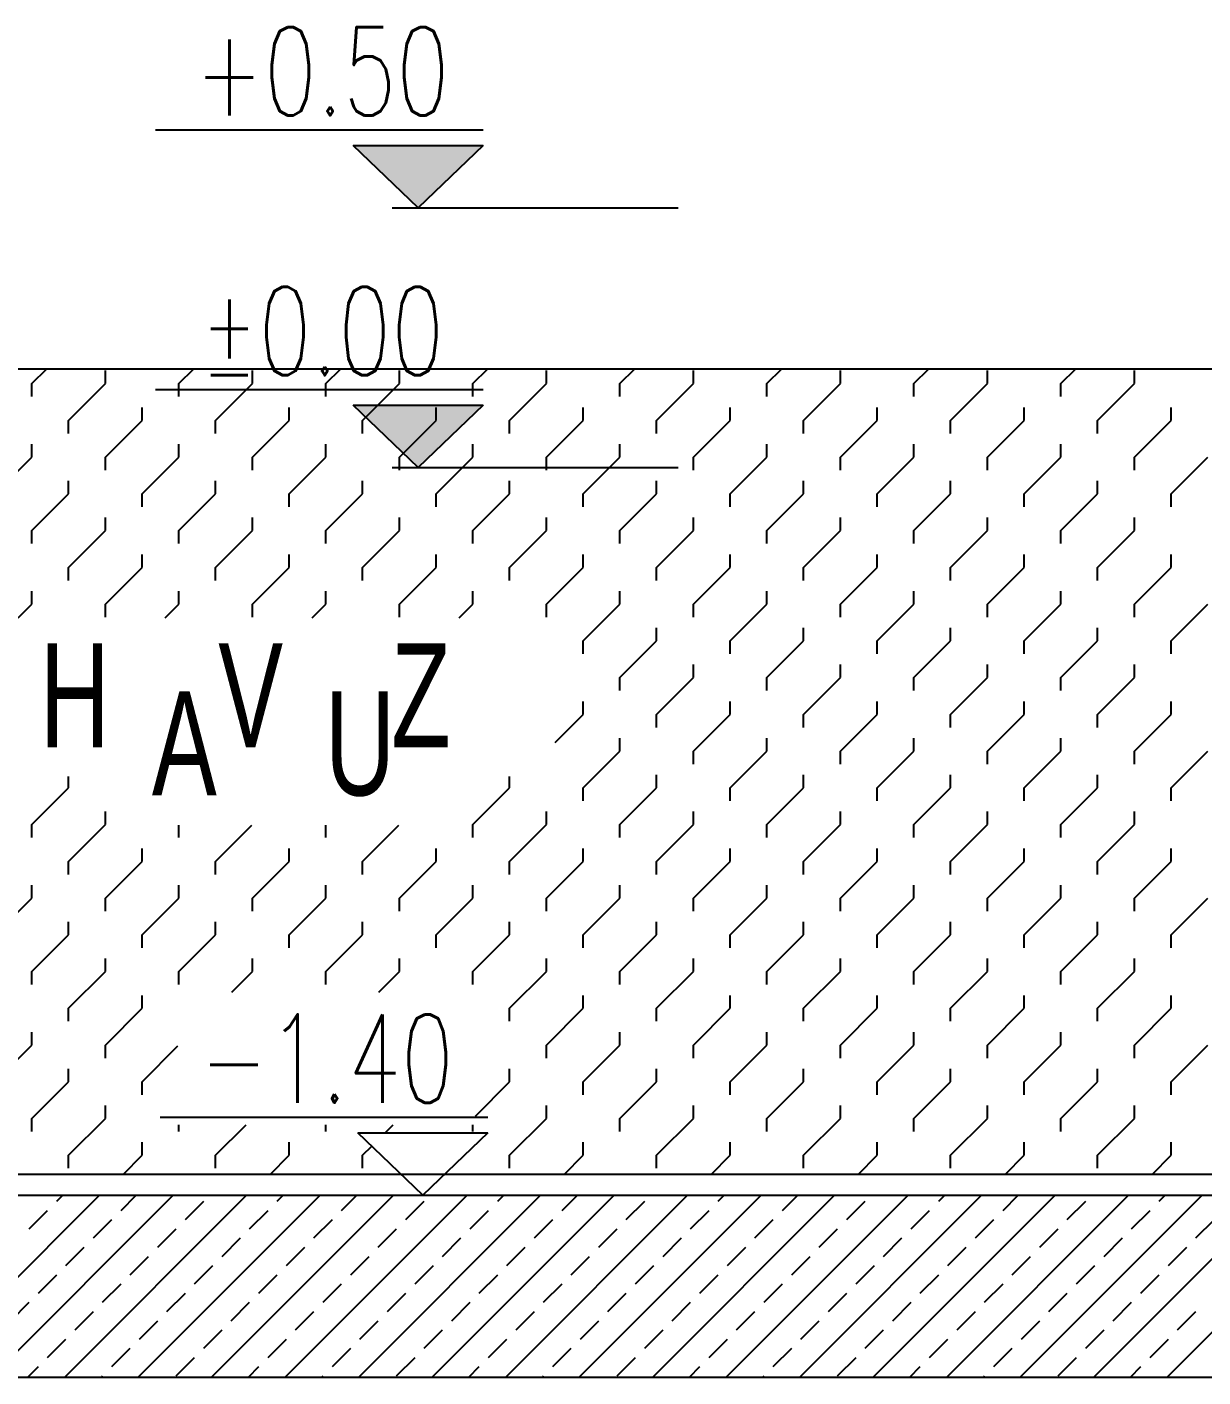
# Model space of a CAD drawing. Extents: x 3907.4 to 3911.57, y -3054.42 to -3053.7.
# Drawn here: x 3909.4197 to 3909.4649, y -3054.3428 to -3054.2909 of the extents above; entities that cross this region are included whole.
import ezdxf
from ezdxf.enums import TextEntityAlignment as Align

# ---------------------------------------------------------------- set-up
doc = ezdxf.new("R2010")
doc.units = 0
doc.header["$LTSCALE"] = 2
doc.header["$MEASUREMENT"] = 0
for name, color, linetype in [('DOĞRAMA', 2, 'CONTINUOUS'), ('DUVAR', 7, 'CONTINUOUS'), ('SıVA', 6, 'CONTINUOUS'), ('TARAMA', 9, 'CONTINUOUS'), ('TEXT', 11, 'CONTINUOUS')]:
    doc.layers.add(name, color=color, linetype=linetype)
doc.styles.add('KAPı-PEN', font='simplex.shx', dxfattribs={"width": 0.7, "height": 10})
doc.styles.add('MAHAL', font='stylu.ttf', dxfattribs={"width": 0.7, "height": 20})

msp = doc.modelspace()

# ---------------------------------------------------------------- hatches: boundary and pattern name
at = {"layer": 'TEXT'}
for points in [[(3909.437211, -3054.295411), (3909.432211, -3054.295411), (3909.434711, -3054.297811)], [(3909.437211, -3054.305411), (3909.432211, -3054.305411), (3909.434711, -3054.307811)]]:
    msp.add_hatch(color=3, dxfattribs=at).paths.add_polyline_path(points)

# ---------------------------------------------------------------- linework, layer by layer
at = {"layer": 'DOĞRAMA'}
msp.add_line((3909.385686, -3054.304011), (3909.484086, -3054.304011), dxfattribs=at)
at = {"layer": 'DUVAR', "color": 4}
for p, q in [((3909.384886, -3054.335811), (3909.484886, -3054.335811)), ((3909.380886, -3054.342811), (3909.488886, -3054.342811))]:
    msp.add_line(p, q, dxfattribs=at)
at = {"layer": 'SıVA'}
msp.add_line((3909.484086, -3054.335011), (3909.385686, -3054.335011), dxfattribs=at)
at = {"layer": 'TARAMA'}
for p, q in [((3909.385686, -3054.304011), (3909.484086, -3054.304011)), ((3909.419843, -3054.30458), (3909.420412, -3054.304011)), ((3909.422671, -3054.30458), (3909.422671, -3054.30408)), ((3909.4255, -3054.30458), (3909.426069, -3054.304011)), ((3909.428328, -3054.30458), (3909.428328, -3054.30408)), ((3909.431157, -3054.30458), (3909.431726, -3054.304011)), ((3909.433985, -3054.30458), (3909.433985, -3054.30408)), ((3909.436814, -3054.30458), (3909.437383, -3054.304011)), ((3909.439642, -3054.30458), (3909.439642, -3054.30408)), ((3909.44247, -3054.30458), (3909.44304, -3054.304011)), ((3909.445299, -3054.30458), (3909.445299, -3054.30408)), ((3909.448127, -3054.30458), (3909.448697, -3054.304011)), ((3909.450956, -3054.30458), (3909.450956, -3054.30408)), ((3909.453784, -3054.30458), (3909.454353, -3054.304011)), ((3909.456613, -3054.30458), (3909.456613, -3054.30408)), ((3909.459441, -3054.30458), (3909.46001, -3054.304011)), ((3909.462269, -3054.30458), (3909.462269, -3054.30408)), ((3909.419843, -3054.30508), (3909.419843, -3054.30458)), ((3909.421257, -3054.305994), (3909.422671, -3054.30458)), ((3909.4255, -3054.30508), (3909.4255, -3054.30458)), ((3909.426914, -3054.305994), (3909.428328, -3054.30458)), ((3909.431157, -3054.30508), (3909.431157, -3054.30458)), ((3909.432571, -3054.305994), (3909.433985, -3054.30458)), ((3909.436814, -3054.30508), (3909.436814, -3054.30458)), ((3909.438228, -3054.305994), (3909.439642, -3054.30458)), ((3909.44247, -3054.30508), (3909.44247, -3054.30458)), ((3909.443885, -3054.305994), (3909.445299, -3054.30458)), ((3909.448127, -3054.30508), (3909.448127, -3054.30458)), ((3909.449541, -3054.305994), (3909.450956, -3054.30458)), ((3909.453784, -3054.30508), (3909.453784, -3054.30458)), ((3909.455198, -3054.305994), (3909.456613, -3054.30458)), ((3909.459441, -3054.30508), (3909.459441, -3054.30458)), ((3909.460855, -3054.305994), (3909.462269, -3054.30458)), ((3909.424086, -3054.305994), (3909.424086, -3054.305494)), ((3909.429742, -3054.305994), (3909.429742, -3054.305494)), ((3909.435399, -3054.305994), (3909.435399, -3054.305494)), ((3909.441056, -3054.305994), (3909.441056, -3054.305494)), ((3909.446713, -3054.305994), (3909.446713, -3054.305494)), ((3909.45237, -3054.305994), (3909.45237, -3054.305494)), ((3909.458027, -3054.305994), (3909.458027, -3054.305494)), ((3909.463684, -3054.305994), (3909.463684, -3054.305494)), ((3909.421257, -3054.306494), (3909.421257, -3054.305994)), ((3909.422671, -3054.307409), (3909.424086, -3054.305994)), ((3909.426914, -3054.306494), (3909.426914, -3054.305994)), ((3909.428328, -3054.307409), (3909.429742, -3054.305994)), ((3909.432571, -3054.306494), (3909.432571, -3054.305994)), ((3909.433985, -3054.307409), (3909.435399, -3054.305994)), ((3909.438228, -3054.306494), (3909.438228, -3054.305994)), ((3909.439642, -3054.307409), (3909.441056, -3054.305994)), ((3909.443885, -3054.306494), (3909.443885, -3054.305994)), ((3909.445299, -3054.307409), (3909.446713, -3054.305994)), ((3909.449541, -3054.306494), (3909.449541, -3054.305994)), ((3909.450956, -3054.307409), (3909.45237, -3054.305994)), ((3909.455198, -3054.306494), (3909.455198, -3054.305994)), ((3909.456613, -3054.307409), (3909.458027, -3054.305994)), ((3909.460855, -3054.306494), (3909.460855, -3054.305994)), ((3909.462269, -3054.307409), (3909.463684, -3054.305994)), ((3909.419843, -3054.307409), (3909.419843, -3054.306909)), ((3909.4255, -3054.307409), (3909.4255, -3054.306909)), ((3909.431157, -3054.307409), (3909.431157, -3054.306909)), ((3909.436814, -3054.307409), (3909.436814, -3054.306909)), ((3909.44247, -3054.307409), (3909.44247, -3054.306909)), ((3909.448127, -3054.307409), (3909.448127, -3054.306909)), ((3909.453784, -3054.307409), (3909.453784, -3054.306909)), ((3909.459441, -3054.307409), (3909.459441, -3054.306909)), ((3909.418429, -3054.308823), (3909.419843, -3054.307409)), ((3909.422671, -3054.307909), (3909.422671, -3054.307409)), ((3909.424086, -3054.308823), (3909.4255, -3054.307409)), ((3909.428328, -3054.307909), (3909.428328, -3054.307409)), ((3909.429742, -3054.308823), (3909.431157, -3054.307409)), ((3909.433985, -3054.307909), (3909.433985, -3054.307409)), ((3909.435399, -3054.308823), (3909.436814, -3054.307409)), ((3909.439642, -3054.307909), (3909.439642, -3054.307409)), ((3909.441056, -3054.308823), (3909.44247, -3054.307409)), ((3909.445299, -3054.307909), (3909.445299, -3054.307409)), ((3909.446713, -3054.308823), (3909.448127, -3054.307409)), ((3909.450956, -3054.307909), (3909.450956, -3054.307409)), ((3909.45237, -3054.308823), (3909.453784, -3054.307409)), ((3909.456613, -3054.307909), (3909.456613, -3054.307409)), ((3909.458027, -3054.308823), (3909.459441, -3054.307409)), ((3909.462269, -3054.307909), (3909.462269, -3054.307409)), ((3909.463684, -3054.308823), (3909.465098, -3054.307409)), ((3909.421257, -3054.308823), (3909.421257, -3054.308323)), ((3909.426914, -3054.308823), (3909.426914, -3054.308323)), ((3909.432571, -3054.308823), (3909.432571, -3054.308323)), ((3909.438228, -3054.308823), (3909.438228, -3054.308323)), ((3909.443885, -3054.308823), (3909.443885, -3054.308323)), ((3909.449541, -3054.308823), (3909.449541, -3054.308323)), ((3909.455198, -3054.308823), (3909.455198, -3054.308323)), ((3909.460855, -3054.308823), (3909.460855, -3054.308323)), ((3909.419843, -3054.310237), (3909.421257, -3054.308823)), ((3909.424086, -3054.309323), (3909.424086, -3054.308823)), ((3909.4255, -3054.310237), (3909.426914, -3054.308823)), ((3909.429742, -3054.309323), (3909.429742, -3054.308823)), ((3909.431157, -3054.310237), (3909.432571, -3054.308823)), ((3909.435399, -3054.309323), (3909.435399, -3054.308823)), ((3909.436814, -3054.310237), (3909.438228, -3054.308823)), ((3909.441056, -3054.309323), (3909.441056, -3054.308823)), ((3909.44247, -3054.310237), (3909.443885, -3054.308823)), ((3909.446713, -3054.309323), (3909.446713, -3054.308823)), ((3909.448127, -3054.310237), (3909.449541, -3054.308823)), ((3909.45237, -3054.309323), (3909.45237, -3054.308823)), ((3909.453784, -3054.310237), (3909.455198, -3054.308823)), ((3909.458027, -3054.309323), (3909.458027, -3054.308823)), ((3909.459441, -3054.310237), (3909.460855, -3054.308823)), ((3909.463684, -3054.309323), (3909.463684, -3054.308823)), ((3909.422671, -3054.310237), (3909.422671, -3054.309737)), ((3909.428328, -3054.310237), (3909.428328, -3054.309737)), ((3909.433985, -3054.310237), (3909.433985, -3054.309737)), ((3909.439642, -3054.310237), (3909.439642, -3054.309737)), ((3909.445299, -3054.310237), (3909.445299, -3054.309737)), ((3909.450956, -3054.310237), (3909.450956, -3054.309737)), ((3909.456613, -3054.310237), (3909.456613, -3054.309737)), ((3909.462269, -3054.310237), (3909.462269, -3054.309737)), ((3909.419843, -3054.310737), (3909.419843, -3054.310237)), ((3909.421257, -3054.311651), (3909.422671, -3054.310237)), ((3909.4255, -3054.310737), (3909.4255, -3054.310237)), ((3909.426914, -3054.311651), (3909.428328, -3054.310237)), ((3909.431157, -3054.310737), (3909.431157, -3054.310237)), ((3909.432571, -3054.311651), (3909.433985, -3054.310237)), ((3909.436814, -3054.310737), (3909.436814, -3054.310237)), ((3909.438228, -3054.311651), (3909.439642, -3054.310237)), ((3909.44247, -3054.310737), (3909.44247, -3054.310237)), ((3909.443885, -3054.311651), (3909.445299, -3054.310237)), ((3909.448127, -3054.310737), (3909.448127, -3054.310237)), ((3909.449541, -3054.311651), (3909.450956, -3054.310237)), ((3909.453784, -3054.310737), (3909.453784, -3054.310237)), ((3909.455198, -3054.311651), (3909.456613, -3054.310237)), ((3909.459441, -3054.310737), (3909.459441, -3054.310237)), ((3909.460855, -3054.311651), (3909.462269, -3054.310237)), ((3909.424086, -3054.311651), (3909.424086, -3054.311151)), ((3909.429742, -3054.311651), (3909.429742, -3054.311151)), ((3909.435399, -3054.311651), (3909.435399, -3054.311151)), ((3909.441056, -3054.311651), (3909.441056, -3054.311151)), ((3909.446713, -3054.311651), (3909.446713, -3054.311151)), ((3909.45237, -3054.311651), (3909.45237, -3054.311151)), ((3909.458027, -3054.311651), (3909.458027, -3054.311151)), ((3909.463684, -3054.311651), (3909.463684, -3054.311151)), ((3909.421257, -3054.312151), (3909.421257, -3054.311651)), ((3909.422671, -3054.313065), (3909.424086, -3054.311651)), ((3909.426914, -3054.312151), (3909.426914, -3054.311651)), ((3909.428328, -3054.313065), (3909.429742, -3054.311651)), ((3909.432571, -3054.312151), (3909.432571, -3054.311651)), ((3909.433985, -3054.313065), (3909.435399, -3054.311651)), ((3909.438228, -3054.312151), (3909.438228, -3054.311651)), ((3909.439642, -3054.313065), (3909.441056, -3054.311651)), ((3909.443885, -3054.312151), (3909.443885, -3054.311651)), ((3909.445299, -3054.313065), (3909.446713, -3054.311651)), ((3909.449541, -3054.312151), (3909.449541, -3054.311651)), ((3909.450956, -3054.313065), (3909.45237, -3054.311651)), ((3909.455198, -3054.312151), (3909.455198, -3054.311651)), ((3909.456613, -3054.313065), (3909.458027, -3054.311651)), ((3909.460855, -3054.312151), (3909.460855, -3054.311651)), ((3909.462269, -3054.313065), (3909.463684, -3054.311651)), ((3909.419843, -3054.313065), (3909.419843, -3054.312565)), ((3909.4255, -3054.313065), (3909.4255, -3054.312565)), ((3909.431157, -3054.313065), (3909.431157, -3054.312565)), ((3909.436814, -3054.313065), (3909.436814, -3054.312565)), ((3909.44247, -3054.313065), (3909.44247, -3054.312565)), ((3909.448127, -3054.313065), (3909.448127, -3054.312565)), ((3909.453784, -3054.313065), (3909.453784, -3054.312565)), ((3909.459441, -3054.313065), (3909.459441, -3054.312565)), ((3909.419315, -3054.313594), (3909.419843, -3054.313065)), ((3909.422671, -3054.313565), (3909.422671, -3054.313065)), ((3909.424971, -3054.313594), (3909.4255, -3054.313065)), ((3909.428328, -3054.313565), (3909.428328, -3054.313065)), ((3909.430628, -3054.313594), (3909.431157, -3054.313065)), ((3909.433985, -3054.313565), (3909.433985, -3054.313065)), ((3909.436285, -3054.313594), (3909.436814, -3054.313065)), ((3909.439642, -3054.313565), (3909.439642, -3054.313065)), ((3909.441056, -3054.31448), (3909.44247, -3054.313065)), ((3909.445299, -3054.313565), (3909.445299, -3054.313065)), ((3909.446713, -3054.31448), (3909.448127, -3054.313065)), ((3909.450956, -3054.313565), (3909.450956, -3054.313065)), ((3909.45237, -3054.31448), (3909.453784, -3054.313065)), ((3909.456613, -3054.313565), (3909.456613, -3054.313065)), ((3909.458027, -3054.31448), (3909.459441, -3054.313065)), ((3909.462269, -3054.313565), (3909.462269, -3054.313065)), ((3909.463684, -3054.31448), (3909.465098, -3054.313065)), ((3909.443885, -3054.31448), (3909.443885, -3054.31398)), ((3909.449541, -3054.31448), (3909.449541, -3054.31398)), ((3909.455198, -3054.31448), (3909.455198, -3054.31398)), ((3909.460855, -3054.31448), (3909.460855, -3054.31398)), ((3909.441056, -3054.31498), (3909.441056, -3054.31448)), ((3909.44247, -3054.315894), (3909.443885, -3054.31448)), ((3909.446713, -3054.31498), (3909.446713, -3054.31448)), ((3909.448127, -3054.315894), (3909.449541, -3054.31448)), ((3909.45237, -3054.31498), (3909.45237, -3054.31448)), ((3909.453784, -3054.315894), (3909.455198, -3054.31448)), ((3909.458027, -3054.31498), (3909.458027, -3054.31448)), ((3909.459441, -3054.315894), (3909.460855, -3054.31448)), ((3909.463684, -3054.31498), (3909.463684, -3054.31448)), ((3909.445299, -3054.315894), (3909.445299, -3054.315394)), ((3909.450956, -3054.315894), (3909.450956, -3054.315394)), ((3909.456613, -3054.315894), (3909.456613, -3054.315394)), ((3909.462269, -3054.315894), (3909.462269, -3054.315394)), ((3909.44247, -3054.316394), (3909.44247, -3054.315894)), ((3909.443885, -3054.317308), (3909.445299, -3054.315894)), ((3909.448127, -3054.316394), (3909.448127, -3054.315894)), ((3909.449541, -3054.317308), (3909.450956, -3054.315894)), ((3909.453784, -3054.316394), (3909.453784, -3054.315894)), ((3909.455198, -3054.317308), (3909.456613, -3054.315894)), ((3909.459441, -3054.316394), (3909.459441, -3054.315894)), ((3909.460855, -3054.317308), (3909.462269, -3054.315894)), ((3909.441056, -3054.317308), (3909.441056, -3054.316808)), ((3909.446713, -3054.317308), (3909.446713, -3054.316808)), ((3909.45237, -3054.317308), (3909.45237, -3054.316808)), ((3909.458027, -3054.317308), (3909.458027, -3054.316808)), ((3909.463684, -3054.317308), (3909.463684, -3054.316808)), ((3909.439974, -3054.31839), (3909.441056, -3054.317308)), ((3909.443885, -3054.317808), (3909.443885, -3054.317308)), ((3909.445299, -3054.318722), (3909.446713, -3054.317308)), ((3909.449541, -3054.317808), (3909.449541, -3054.317308)), ((3909.450956, -3054.318722), (3909.45237, -3054.317308)), ((3909.455198, -3054.317808), (3909.455198, -3054.317308)), ((3909.456613, -3054.318722), (3909.458027, -3054.317308)), ((3909.460855, -3054.317808), (3909.460855, -3054.317308)), ((3909.462269, -3054.318722), (3909.463684, -3054.317308)), ((3909.44247, -3054.318722), (3909.44247, -3054.318222)), ((3909.448127, -3054.318722), (3909.448127, -3054.318222)), ((3909.453784, -3054.318722), (3909.453784, -3054.318222)), ((3909.459441, -3054.318722), (3909.459441, -3054.318222)), ((3909.441056, -3054.320136), (3909.44247, -3054.318722)), ((3909.445299, -3054.319222), (3909.445299, -3054.318722)), ((3909.446713, -3054.320136), (3909.448127, -3054.318722)), ((3909.450956, -3054.319222), (3909.450956, -3054.318722)), ((3909.45237, -3054.320136), (3909.453784, -3054.318722)), ((3909.456613, -3054.319222), (3909.456613, -3054.318722)), ((3909.458027, -3054.320136), (3909.459441, -3054.318722)), ((3909.462269, -3054.319222), (3909.462269, -3054.318722)), ((3909.463684, -3054.320136), (3909.465098, -3054.318722)), ((3909.421257, -3054.320136), (3909.421257, -3054.319704)), ((3909.438228, -3054.320136), (3909.438228, -3054.319704)), ((3909.443885, -3054.320136), (3909.443885, -3054.319636)), ((3909.449541, -3054.320136), (3909.449541, -3054.319636)), ((3909.455198, -3054.320136), (3909.455198, -3054.319636)), ((3909.460855, -3054.320136), (3909.460855, -3054.319636)), ((3909.419843, -3054.321551), (3909.421257, -3054.320136)), ((3909.436814, -3054.321551), (3909.438228, -3054.320136)), ((3909.441056, -3054.320636), (3909.441056, -3054.320136)), ((3909.44247, -3054.321551), (3909.443885, -3054.320136)), ((3909.446713, -3054.320636), (3909.446713, -3054.320136)), ((3909.448127, -3054.321551), (3909.449541, -3054.320136)), ((3909.45237, -3054.320636), (3909.45237, -3054.320136)), ((3909.453784, -3054.321551), (3909.455198, -3054.320136)), ((3909.458027, -3054.320636), (3909.458027, -3054.320136)), ((3909.459441, -3054.321551), (3909.460855, -3054.320136)), ((3909.463684, -3054.320636), (3909.463684, -3054.320136)), ((3909.422671, -3054.321551), (3909.422671, -3054.321051)), ((3909.439642, -3054.321551), (3909.439642, -3054.321051)), ((3909.445299, -3054.321551), (3909.445299, -3054.321051)), ((3909.450956, -3054.321551), (3909.450956, -3054.321051)), ((3909.456613, -3054.321551), (3909.456613, -3054.321051)), ((3909.462269, -3054.321551), (3909.462269, -3054.321051)), ((3909.419843, -3054.322051), (3909.419843, -3054.321551)), ((3909.421257, -3054.322965), (3909.422671, -3054.321551)), ((3909.4255, -3054.322051), (3909.4255, -3054.321567)), ((3909.426914, -3054.322965), (3909.428312, -3054.321567)), ((3909.431157, -3054.322051), (3909.431157, -3054.321567)), ((3909.432571, -3054.322965), (3909.433969, -3054.321567)), ((3909.436814, -3054.322051), (3909.436814, -3054.321551)), ((3909.438228, -3054.322965), (3909.439642, -3054.321551)), ((3909.44247, -3054.322051), (3909.44247, -3054.321551)), ((3909.443885, -3054.322965), (3909.445299, -3054.321551)), ((3909.448127, -3054.322051), (3909.448127, -3054.321551)), ((3909.449541, -3054.322965), (3909.450956, -3054.321551)), ((3909.453784, -3054.322051), (3909.453784, -3054.321551)), ((3909.455198, -3054.322965), (3909.456613, -3054.321551)), ((3909.459441, -3054.322051), (3909.459441, -3054.321551)), ((3909.460855, -3054.322965), (3909.462269, -3054.321551)), ((3909.424086, -3054.322965), (3909.424086, -3054.322465)), ((3909.429742, -3054.322965), (3909.429742, -3054.322465)), ((3909.435399, -3054.322965), (3909.435399, -3054.322465)), ((3909.441056, -3054.322965), (3909.441056, -3054.322465)), ((3909.446713, -3054.322965), (3909.446713, -3054.322465)), ((3909.45237, -3054.322965), (3909.45237, -3054.322465)), ((3909.458027, -3054.322965), (3909.458027, -3054.322465)), ((3909.463684, -3054.322965), (3909.463684, -3054.322465)), ((3909.421257, -3054.323465), (3909.421257, -3054.322965)), ((3909.422671, -3054.324379), (3909.424086, -3054.322965)), ((3909.426914, -3054.323465), (3909.426914, -3054.322965)), ((3909.428328, -3054.324379), (3909.429742, -3054.322965)), ((3909.432571, -3054.323465), (3909.432571, -3054.322965)), ((3909.433985, -3054.324379), (3909.435399, -3054.322965)), ((3909.438228, -3054.323465), (3909.438228, -3054.322965)), ((3909.439642, -3054.324379), (3909.441056, -3054.322965)), ((3909.443885, -3054.323465), (3909.443885, -3054.322965)), ((3909.445299, -3054.324379), (3909.446713, -3054.322965)), ((3909.449541, -3054.323465), (3909.449541, -3054.322965)), ((3909.450956, -3054.324379), (3909.45237, -3054.322965)), ((3909.455198, -3054.323465), (3909.455198, -3054.322965)), ((3909.456613, -3054.324379), (3909.458027, -3054.322965)), ((3909.460855, -3054.323465), (3909.460855, -3054.322965)), ((3909.462269, -3054.324379), (3909.463684, -3054.322965)), ((3909.419843, -3054.324379), (3909.419843, -3054.323879)), ((3909.4255, -3054.324379), (3909.4255, -3054.323879)), ((3909.431157, -3054.324379), (3909.431157, -3054.323879)), ((3909.436814, -3054.324379), (3909.436814, -3054.323879)), ((3909.44247, -3054.324379), (3909.44247, -3054.323879)), ((3909.448127, -3054.324379), (3909.448127, -3054.323879)), ((3909.453784, -3054.324379), (3909.453784, -3054.323879)), ((3909.459441, -3054.324379), (3909.459441, -3054.323879)), ((3909.418429, -3054.325793), (3909.419843, -3054.324379)), ((3909.422671, -3054.324879), (3909.422671, -3054.324379)), ((3909.424086, -3054.325793), (3909.4255, -3054.324379)), ((3909.428328, -3054.324879), (3909.428328, -3054.324379)), ((3909.429742, -3054.325793), (3909.431157, -3054.324379)), ((3909.433985, -3054.324879), (3909.433985, -3054.324379)), ((3909.435399, -3054.325793), (3909.436814, -3054.324379)), ((3909.439642, -3054.324879), (3909.439642, -3054.324379)), ((3909.441056, -3054.325793), (3909.44247, -3054.324379)), ((3909.445299, -3054.324879), (3909.445299, -3054.324379)), ((3909.446713, -3054.325793), (3909.448127, -3054.324379)), ((3909.450956, -3054.324879), (3909.450956, -3054.324379)), ((3909.45237, -3054.325793), (3909.453784, -3054.324379)), ((3909.456613, -3054.324879), (3909.456613, -3054.324379)), ((3909.458027, -3054.325793), (3909.459441, -3054.324379)), ((3909.462269, -3054.324879), (3909.462269, -3054.324379)), ((3909.463684, -3054.325793), (3909.465098, -3054.324379)), ((3909.421257, -3054.325793), (3909.421257, -3054.325293)), ((3909.426914, -3054.325793), (3909.426914, -3054.325293)), ((3909.432571, -3054.325793), (3909.432571, -3054.325293)), ((3909.438228, -3054.325793), (3909.438228, -3054.325293)), ((3909.443885, -3054.325793), (3909.443885, -3054.325293)), ((3909.449541, -3054.325793), (3909.449541, -3054.325293)), ((3909.455198, -3054.325793), (3909.455198, -3054.325293)), ((3909.460855, -3054.325793), (3909.460855, -3054.325293)), ((3909.419843, -3054.327208), (3909.421257, -3054.325793)), ((3909.424086, -3054.326293), (3909.424086, -3054.325793)), ((3909.4255, -3054.327208), (3909.426914, -3054.325793)), ((3909.429742, -3054.326293), (3909.429742, -3054.325793)), ((3909.431157, -3054.327208), (3909.432571, -3054.325793)), ((3909.435399, -3054.326293), (3909.435399, -3054.325793)), ((3909.436814, -3054.327208), (3909.438228, -3054.325793)), ((3909.441056, -3054.326293), (3909.441056, -3054.325793)), ((3909.44247, -3054.327208), (3909.443885, -3054.325793)), ((3909.446713, -3054.326293), (3909.446713, -3054.325793)), ((3909.448127, -3054.327208), (3909.449541, -3054.325793)), ((3909.45237, -3054.326293), (3909.45237, -3054.325793)), ((3909.453784, -3054.327208), (3909.455198, -3054.325793)), ((3909.458027, -3054.326293), (3909.458027, -3054.325793)), ((3909.459441, -3054.327208), (3909.460855, -3054.325793)), ((3909.463684, -3054.326293), (3909.463684, -3054.325793)), ((3909.422671, -3054.327208), (3909.422671, -3054.326708)), ((3909.428328, -3054.327208), (3909.428328, -3054.326708)), ((3909.433985, -3054.327208), (3909.433985, -3054.326708)), ((3909.439642, -3054.327208), (3909.439642, -3054.326708)), ((3909.445299, -3054.327208), (3909.445299, -3054.326708)), ((3909.450956, -3054.327208), (3909.450956, -3054.326708)), ((3909.456613, -3054.327208), (3909.456613, -3054.326708)), ((3909.462269, -3054.327208), (3909.462269, -3054.326708)), ((3909.419843, -3054.327708), (3909.419843, -3054.327208)), ((3909.421257, -3054.328622), (3909.422671, -3054.327208)), ((3909.4255, -3054.327708), (3909.4255, -3054.327208)), ((3909.427532, -3054.328004), (3909.428328, -3054.327208)), ((3909.431157, -3054.327708), (3909.431157, -3054.327208)), ((3909.433189, -3054.328004), (3909.433985, -3054.327208)), ((3909.436814, -3054.327708), (3909.436814, -3054.327208)), ((3909.438228, -3054.328622), (3909.439642, -3054.327208)), ((3909.44247, -3054.327708), (3909.44247, -3054.327208)), ((3909.443885, -3054.328622), (3909.445299, -3054.327208)), ((3909.448127, -3054.327708), (3909.448127, -3054.327208)), ((3909.449541, -3054.328622), (3909.450956, -3054.327208)), ((3909.453784, -3054.327708), (3909.453784, -3054.327208)), ((3909.455198, -3054.328622), (3909.456613, -3054.327208)), ((3909.459441, -3054.327708), (3909.459441, -3054.327208)), ((3909.460855, -3054.328622), (3909.462269, -3054.327208)), ((3909.424086, -3054.328622), (3909.424086, -3054.328122)), ((3909.441056, -3054.328622), (3909.441056, -3054.328122)), ((3909.446713, -3054.328622), (3909.446713, -3054.328122)), ((3909.45237, -3054.328622), (3909.45237, -3054.328122)), ((3909.458027, -3054.328622), (3909.458027, -3054.328122)), ((3909.463684, -3054.328622), (3909.463684, -3054.328122)), ((3909.421257, -3054.329122), (3909.421257, -3054.328622)), ((3909.422671, -3054.330036), (3909.424086, -3054.328622)), ((3909.438228, -3054.329122), (3909.438228, -3054.328622)), ((3909.439642, -3054.330036), (3909.441056, -3054.328622)), ((3909.443885, -3054.329122), (3909.443885, -3054.328622)), ((3909.445299, -3054.330036), (3909.446713, -3054.328622)), ((3909.449541, -3054.329122), (3909.449541, -3054.328622)), ((3909.450956, -3054.330036), (3909.45237, -3054.328622)), ((3909.455198, -3054.329122), (3909.455198, -3054.328622)), ((3909.456613, -3054.330036), (3909.458027, -3054.328622)), ((3909.460855, -3054.329122), (3909.460855, -3054.328622)), ((3909.462269, -3054.330036), (3909.463684, -3054.328622)), ((3909.419843, -3054.330036), (3909.419843, -3054.329536)), ((3909.44247, -3054.330036), (3909.44247, -3054.329536)), ((3909.448127, -3054.330036), (3909.448127, -3054.329536)), ((3909.453784, -3054.330036), (3909.453784, -3054.329536)), ((3909.459441, -3054.330036), (3909.459441, -3054.329536)), ((3909.418429, -3054.33145), (3909.419843, -3054.330036)), ((3909.422671, -3054.330536), (3909.422671, -3054.330036)), ((3909.424086, -3054.33145), (3909.425465, -3054.330071)), ((3909.439642, -3054.330536), (3909.439642, -3054.330036)), ((3909.441056, -3054.33145), (3909.44247, -3054.330036)), ((3909.445299, -3054.330536), (3909.445299, -3054.330036)), ((3909.446713, -3054.33145), (3909.448127, -3054.330036)), ((3909.450956, -3054.330536), (3909.450956, -3054.330036)), ((3909.45237, -3054.33145), (3909.453784, -3054.330036)), ((3909.456613, -3054.330536), (3909.456613, -3054.330036)), ((3909.458027, -3054.33145), (3909.459441, -3054.330036)), ((3909.462269, -3054.330536), (3909.462269, -3054.330036)), ((3909.463684, -3054.33145), (3909.465098, -3054.330036)), ((3909.421257, -3054.33145), (3909.421257, -3054.33095)), ((3909.438228, -3054.33145), (3909.438228, -3054.33095)), ((3909.443885, -3054.33145), (3909.443885, -3054.33095)), ((3909.449541, -3054.33145), (3909.449541, -3054.33095)), ((3909.455198, -3054.33145), (3909.455198, -3054.33095)), ((3909.460855, -3054.33145), (3909.460855, -3054.33095)), ((3909.419843, -3054.332864), (3909.421257, -3054.33145)), ((3909.424086, -3054.33195), (3909.424086, -3054.33145)), ((3909.436911, -3054.332767), (3909.438228, -3054.33145)), ((3909.441056, -3054.33195), (3909.441056, -3054.33145)), ((3909.44247, -3054.332864), (3909.443885, -3054.33145)), ((3909.446713, -3054.33195), (3909.446713, -3054.33145)), ((3909.448127, -3054.332864), (3909.449541, -3054.33145)), ((3909.45237, -3054.33195), (3909.45237, -3054.33145)), ((3909.453784, -3054.332864), (3909.455198, -3054.33145)), ((3909.458027, -3054.33195), (3909.458027, -3054.33145)), ((3909.459441, -3054.332864), (3909.460855, -3054.33145)), ((3909.463684, -3054.33195), (3909.463684, -3054.33145)), ((3909.422671, -3054.332864), (3909.422671, -3054.332364)), ((3909.439642, -3054.332864), (3909.439642, -3054.332364)), ((3909.445299, -3054.332864), (3909.445299, -3054.332364)), ((3909.450956, -3054.332864), (3909.450956, -3054.332364)), ((3909.456613, -3054.332864), (3909.456613, -3054.332364)), ((3909.462269, -3054.332864), (3909.462269, -3054.332364)), ((3909.419843, -3054.333364), (3909.419843, -3054.332864)), ((3909.421257, -3054.334279), (3909.422671, -3054.332864)), ((3909.4255, -3054.333364), (3909.4255, -3054.333104)), ((3909.426914, -3054.334279), (3909.428089, -3054.333104)), ((3909.431157, -3054.333364), (3909.431157, -3054.333104)), ((3909.433439, -3054.333411), (3909.433746, -3054.333104)), ((3909.436814, -3054.333364), (3909.436814, -3054.333104)), ((3909.438228, -3054.334279), (3909.439642, -3054.332864)), ((3909.44247, -3054.333364), (3909.44247, -3054.332864)), ((3909.443885, -3054.334279), (3909.445299, -3054.332864)), ((3909.448127, -3054.333364), (3909.448127, -3054.332864)), ((3909.449541, -3054.334279), (3909.450956, -3054.332864)), ((3909.453784, -3054.333364), (3909.453784, -3054.332864)), ((3909.455198, -3054.334279), (3909.456613, -3054.332864)), ((3909.459441, -3054.333364), (3909.459441, -3054.332864)), ((3909.460855, -3054.334279), (3909.462269, -3054.332864)), ((3909.424086, -3054.334279), (3909.424086, -3054.333779)), ((3909.429742, -3054.334279), (3909.429742, -3054.333779)), ((3909.432571, -3054.334279), (3909.432923, -3054.333927)), ((3909.441056, -3054.334279), (3909.441056, -3054.333779)), ((3909.446713, -3054.334279), (3909.446713, -3054.333779)), ((3909.45237, -3054.334279), (3909.45237, -3054.333779)), ((3909.458027, -3054.334279), (3909.458027, -3054.333779)), ((3909.463684, -3054.334279), (3909.463684, -3054.333779)), ((3909.421257, -3054.334779), (3909.421257, -3054.334279)), ((3909.423353, -3054.335011), (3909.424086, -3054.334279)), ((3909.426914, -3054.334779), (3909.426914, -3054.334279)), ((3909.42901, -3054.335011), (3909.429742, -3054.334279)), ((3909.432571, -3054.334779), (3909.432571, -3054.334279)), ((3909.438228, -3054.334779), (3909.438228, -3054.334279)), ((3909.440324, -3054.335011), (3909.441056, -3054.334279)), ((3909.443885, -3054.334779), (3909.443885, -3054.334279)), ((3909.445981, -3054.335011), (3909.446713, -3054.334279)), ((3909.449541, -3054.334779), (3909.449541, -3054.334279)), ((3909.451638, -3054.335011), (3909.45237, -3054.334279)), ((3909.455198, -3054.334779), (3909.455198, -3054.334279)), ((3909.457295, -3054.335011), (3909.458027, -3054.334279)), ((3909.460855, -3054.334779), (3909.460855, -3054.334279)), ((3909.462951, -3054.335011), (3909.463684, -3054.334279)), ((3909.415448, -3054.342811), (3909.422448, -3054.335811)), ((3909.418276, -3054.342811), (3909.425276, -3054.335811)), ((3909.420798, -3054.336046), (3909.421034, -3054.335811)), ((3909.421105, -3054.342811), (3909.428105, -3054.335811)), ((3909.423273, -3054.3364), (3909.423862, -3054.335811)), ((3909.423933, -3054.342811), (3909.430933, -3054.335811)), ((3909.426761, -3054.342811), (3909.433761, -3054.335811)), ((3909.429283, -3054.336046), (3909.429519, -3054.335811)), ((3909.42959, -3054.342811), (3909.43659, -3054.335811)), ((3909.431758, -3054.3364), (3909.432347, -3054.335811)), ((3909.432418, -3054.342811), (3909.439418, -3054.335811)), ((3909.435247, -3054.342811), (3909.442247, -3054.335811)), ((3909.437769, -3054.336046), (3909.438004, -3054.335811)), ((3909.438075, -3054.342811), (3909.445075, -3054.335811)), ((3909.440243, -3054.3364), (3909.440833, -3054.335811)), ((3909.440904, -3054.342811), (3909.447904, -3054.335811)), ((3909.443732, -3054.342811), (3909.450732, -3054.335811)), ((3909.446254, -3054.336046), (3909.446489, -3054.335811)), ((3909.44656, -3054.342811), (3909.45356, -3054.335811)), ((3909.448729, -3054.3364), (3909.449318, -3054.335811)), ((3909.449389, -3054.342811), (3909.456389, -3054.335811)), ((3909.452217, -3054.342811), (3909.459217, -3054.335811)), ((3909.454739, -3054.336046), (3909.454975, -3054.335811)), ((3909.455046, -3054.342811), (3909.462046, -3054.335811)), ((3909.457214, -3054.3364), (3909.457803, -3054.335811)), ((3909.457874, -3054.342811), (3909.464874, -3054.335811)), ((3909.460703, -3054.342811), (3909.467703, -3054.335811)), ((3909.463224, -3054.336046), (3909.46346, -3054.335811)), ((3909.463531, -3054.342811), (3909.470531, -3054.335811)), ((3909.425748, -3054.336753), (3909.426455, -3054.336046)), ((3909.434233, -3054.336753), (3909.43494, -3054.336046)), ((3909.442718, -3054.336753), (3909.443425, -3054.336046)), ((3909.451204, -3054.336753), (3909.451911, -3054.336046)), ((3909.459689, -3054.336753), (3909.460396, -3054.336046)), ((3909.419737, -3054.337107), (3909.420444, -3054.3364)), ((3909.422212, -3054.337461), (3909.422919, -3054.336753)), ((3909.428223, -3054.337107), (3909.42893, -3054.3364)), ((3909.430697, -3054.337461), (3909.431405, -3054.336753)), ((3909.436708, -3054.337107), (3909.437415, -3054.3364)), ((3909.439183, -3054.337461), (3909.43989, -3054.336753)), ((3909.445193, -3054.337107), (3909.4459, -3054.3364)), ((3909.447668, -3054.337461), (3909.448375, -3054.336753)), ((3909.453678, -3054.337107), (3909.454386, -3054.3364)), ((3909.456153, -3054.337461), (3909.45686, -3054.336753)), ((3909.462164, -3054.337107), (3909.462871, -3054.3364)), ((3909.464639, -3054.337461), (3909.465346, -3054.336753)), ((3909.424687, -3054.337814), (3909.425394, -3054.337107)), ((3909.433172, -3054.337814), (3909.433879, -3054.337107)), ((3909.441658, -3054.337814), (3909.442365, -3054.337107)), ((3909.450143, -3054.337814), (3909.45085, -3054.337107)), ((3909.458628, -3054.337814), (3909.459335, -3054.337107)), ((3909.421152, -3054.338521), (3909.421859, -3054.337814)), ((3909.427162, -3054.338168), (3909.427869, -3054.337461)), ((3909.429637, -3054.338521), (3909.430344, -3054.337814)), ((3909.435647, -3054.338168), (3909.436354, -3054.337461)), ((3909.438122, -3054.338521), (3909.438829, -3054.337814)), ((3909.444133, -3054.338168), (3909.44484, -3054.337461)), ((3909.446607, -3054.338521), (3909.447314, -3054.337814)), ((3909.452618, -3054.338168), (3909.453325, -3054.337461)), ((3909.455093, -3054.338521), (3909.4558, -3054.337814)), ((3909.461103, -3054.338168), (3909.46181, -3054.337461)), ((3909.463578, -3054.338521), (3909.464285, -3054.337814)), ((3909.423626, -3054.338875), (3909.424334, -3054.338168)), ((3909.432112, -3054.338875), (3909.432819, -3054.338168)), ((3909.440597, -3054.338875), (3909.441304, -3054.338168)), ((3909.449082, -3054.338875), (3909.449789, -3054.338168)), ((3909.457568, -3054.338875), (3909.458275, -3054.338168)), ((3909.420091, -3054.339582), (3909.420798, -3054.338875)), ((3909.426101, -3054.339228), (3909.426808, -3054.338521)), ((3909.428576, -3054.339582), (3909.429283, -3054.338875)), ((3909.434587, -3054.339228), (3909.435294, -3054.338521)), ((3909.437061, -3054.339582), (3909.437769, -3054.338875)), ((3909.443072, -3054.339228), (3909.443779, -3054.338521)), ((3909.445547, -3054.339582), (3909.446254, -3054.338875)), ((3909.451557, -3054.339228), (3909.452264, -3054.338521)), ((3909.454032, -3054.339582), (3909.454739, -3054.338875)), ((3909.460042, -3054.339228), (3909.46075, -3054.338521)), ((3909.462517, -3054.339582), (3909.463224, -3054.338875)), ((3909.422566, -3054.339935), (3909.423273, -3054.339228)), ((3909.431051, -3054.339935), (3909.431758, -3054.339228)), ((3909.439536, -3054.339935), (3909.440243, -3054.339228)), ((3909.448022, -3054.339935), (3909.448729, -3054.339228)), ((3909.456507, -3054.339935), (3909.457214, -3054.339228)), ((3909.41903, -3054.340643), (3909.419737, -3054.339935)), ((3909.425041, -3054.340289), (3909.425748, -3054.339582)), ((3909.427515, -3054.340643), (3909.428223, -3054.339935)), ((3909.433526, -3054.340289), (3909.434233, -3054.339582)), ((3909.436001, -3054.340643), (3909.436708, -3054.339935)), ((3909.442011, -3054.340289), (3909.442718, -3054.339582)), ((3909.444486, -3054.340643), (3909.445193, -3054.339935)), ((3909.450496, -3054.340289), (3909.451204, -3054.339582)), ((3909.452971, -3054.340643), (3909.453678, -3054.339935)), ((3909.458982, -3054.340289), (3909.459689, -3054.339582)), ((3909.461457, -3054.340643), (3909.462164, -3054.339935)), ((3909.421505, -3054.340996), (3909.422212, -3054.340289)), ((3909.42999, -3054.340996), (3909.430697, -3054.340289)), ((3909.438476, -3054.340996), (3909.439183, -3054.340289)), ((3909.446961, -3054.340996), (3909.447668, -3054.340289)), ((3909.455446, -3054.340996), (3909.456153, -3054.340289)), ((3909.463931, -3054.340996), (3909.464639, -3054.340289)), ((3909.42398, -3054.34135), (3909.424687, -3054.340643)), ((3909.426455, -3054.341703), (3909.427162, -3054.340996)), ((3909.432465, -3054.34135), (3909.433172, -3054.340643)), ((3909.43494, -3054.341703), (3909.435647, -3054.340996)), ((3909.440951, -3054.34135), (3909.441658, -3054.340643)), ((3909.443425, -3054.341703), (3909.444133, -3054.340996)), ((3909.449436, -3054.34135), (3909.450143, -3054.340643)), ((3909.451911, -3054.341703), (3909.452618, -3054.340996)), ((3909.457921, -3054.34135), (3909.458628, -3054.340643)), ((3909.460396, -3054.341703), (3909.461103, -3054.340996)), ((3909.420444, -3054.342057), (3909.421152, -3054.34135)), ((3909.42893, -3054.342057), (3909.429637, -3054.34135)), ((3909.437415, -3054.342057), (3909.438122, -3054.34135)), ((3909.4459, -3054.342057), (3909.446607, -3054.34135)), ((3909.454386, -3054.342057), (3909.455093, -3054.34135)), ((3909.462871, -3054.342057), (3909.463578, -3054.34135)), ((3909.422919, -3054.34241), (3909.423626, -3054.341703)), ((3909.425394, -3054.342764), (3909.426101, -3054.342057)), ((3909.431405, -3054.34241), (3909.432112, -3054.341703)), ((3909.433879, -3054.342764), (3909.434587, -3054.342057)), ((3909.43989, -3054.34241), (3909.440597, -3054.341703)), ((3909.442365, -3054.342764), (3909.443072, -3054.342057)), ((3909.448375, -3054.34241), (3909.449082, -3054.341703)), ((3909.45085, -3054.342764), (3909.451557, -3054.342057)), ((3909.45686, -3054.34241), (3909.457568, -3054.341703)), ((3909.459335, -3054.342764), (3909.460042, -3054.342057)), ((3909.41969, -3054.342811), (3909.420091, -3054.34241)), ((3909.428176, -3054.342811), (3909.428576, -3054.34241)), ((3909.436661, -3054.342811), (3909.437061, -3054.34241)), ((3909.445146, -3054.342811), (3909.445547, -3054.34241)), ((3909.453632, -3054.342811), (3909.454032, -3054.34241)), ((3909.462117, -3054.342811), (3909.462517, -3054.34241)), ((3909.422519, -3054.342811), (3909.422566, -3054.342764)), ((3909.431004, -3054.342811), (3909.431051, -3054.342764)), ((3909.439489, -3054.342811), (3909.439536, -3054.342764)), ((3909.447975, -3054.342811), (3909.448022, -3054.342764)), ((3909.45646, -3054.342811), (3909.456507, -3054.342764))]:
    msp.add_line(p, q, dxfattribs=at)
at = {"layer": 'TEXT', "color": 3}
for p, q in [((3909.424603, -3054.294811), (3909.437211, -3054.294811)), ((3909.434711, -3054.297811), (3909.432211, -3054.295411)), ((3909.432211, -3054.295411), (3909.437211, -3054.295411)), ((3909.437211, -3054.295411), (3909.434711, -3054.297811)), ((3909.433711, -3054.297811), (3909.444711, -3054.297811)), ((3909.424603, -3054.304811), (3909.437211, -3054.304811)), ((3909.434711, -3054.307811), (3909.432211, -3054.305411)), ((3909.432211, -3054.305411), (3909.437211, -3054.305411)), ((3909.437211, -3054.305411), (3909.434711, -3054.307811)), ((3909.433711, -3054.307811), (3909.444711, -3054.307811)), ((3909.424778, -3054.332811), (3909.437386, -3054.332811)), ((3909.434886, -3054.335811), (3909.432386, -3054.333411)), ((3909.432386, -3054.333411), (3909.437386, -3054.333411)), ((3909.437386, -3054.333411), (3909.434886, -3054.335811))]:
    msp.add_line(p, q, dxfattribs=at)

# ---------------------------------------------------------------- texts
at = {"layer": 'TEXT', "style": 'MAHAL', "width": 0.7}
for s, p in [('H    V    Z', (3909.420147, -3054.318571)), ('A    U', (3909.42446, -3054.320424))]:
    msp.add_text(s, height=0.004, dxfattribs=at).set_placement(p)
at = {"layer": 'TEXT', "color": 3, "style": 'KAPı-PEN', "width": 0.7}
for tag, text, p in [('+0.50', '+0.50', (3909.431013, -3054.294254)), ('±0.00', '±0.00', (3909.431013, -3054.304254)), ('-1.40', '-1.40', (3909.431188, -3054.332254))]:
    msp.add_attdef(tag, text=text, height=0.0034, dxfattribs=at).set_placement(p, align=Align.CENTER)

doc.saveas('drawing.dxf')
